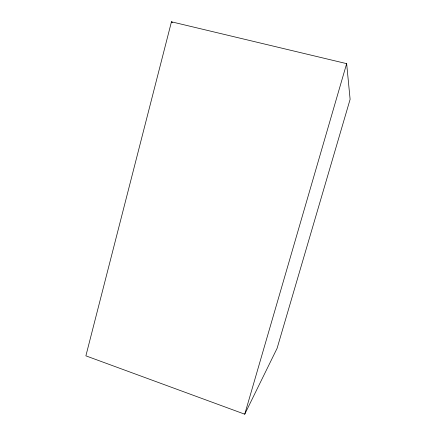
<?xml version="1.0" encoding="UTF-8"?>
<svg xmlns="http://www.w3.org/2000/svg" width="436" height="436" viewBox="0 0 436 436"><rect width="100%" height="100%" fill="white"/><g stroke="black" fill="none" stroke-linecap="round" stroke-linejoin="round"><path stroke-width="0.65" d="M171.457 21.8L85.881 355.847L244.743 414.2L277.094 348.32L350.119 99.326L346.647 63.645L171.457 21.8L172.449 22.656M244.743 414.2L346.647 63.645"/></g></svg>
